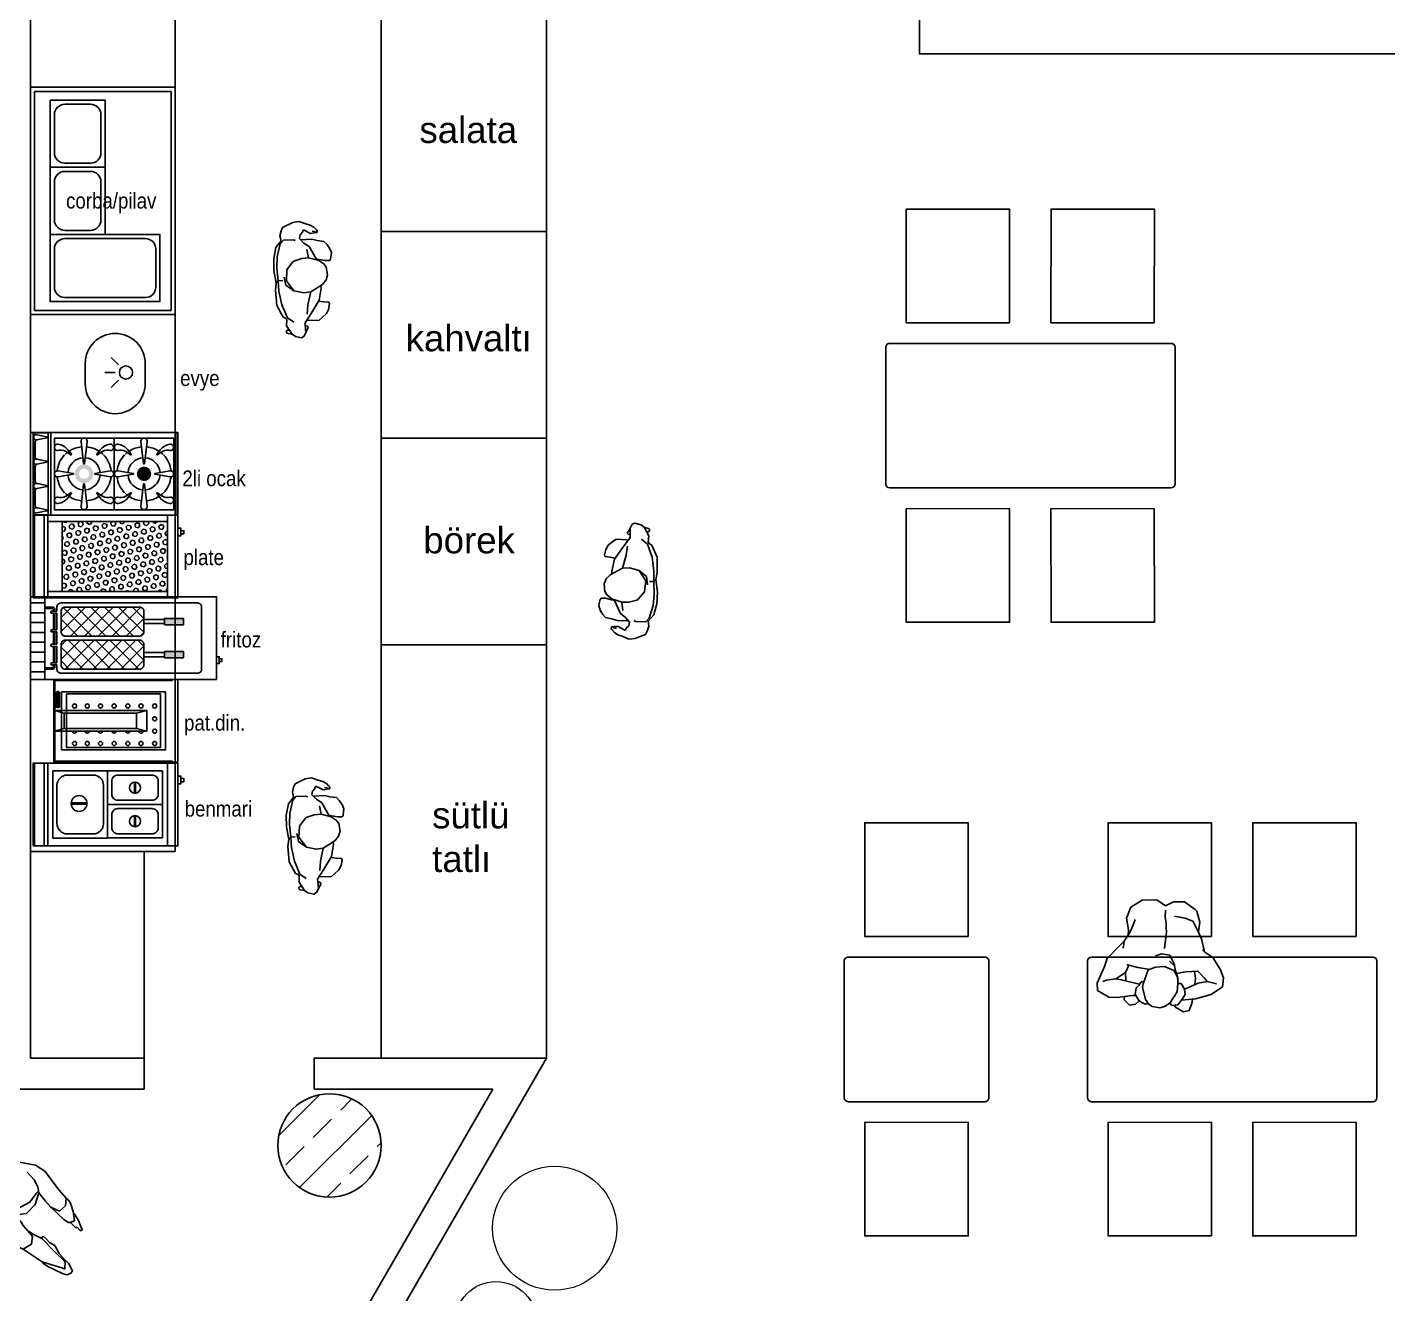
# Model space of a CAD drawing. Header units: centimetres. Extents: x -4936 to 1070, y -18359 to -13352.
# Drawn here: x -2132 to -1474, y -14984 to -14371 of the extents above; entities that cross this region are included whole.
import ezdxf

# ---------------------------------------------------------------- set-up
doc = ezdxf.new("R2010")
doc.units = ezdxf.units.CM
doc.header["$MEASUREMENT"] = 0
doc.layers.add('_BK_PEYZAJ_AVM', color=7, linetype='Continuous', lineweight=5, true_color=0x1d5e12)
for name, color, linetype in [('a_p5', 5, 'Continuous'), ('Kıtc-002 Çizgi', 7, 'Continuous'), ('S2000-002 Çizgi', 7, 'Continuous'), ('str_SNL_hatch', 1, 'Continuous'), ('str_SNL_wall_sheer', 5, 'Continuous'), ('TEFRIS', 12, 'Continuous'), ('wall', 255, 'Continuous')]:
    doc.layers.add(name, color=color, linetype=linetype)
doc.layers.add('yazı', color=30, linetype='Continuous', lineweight=9)
doc.styles.add('25', font='Arial.ttf', dxfattribs={"height": 25})
pattern_1 = [(135, (2939.0286, -18229.9296), (-3.367596, -3.367596), []), (225, (2939.0286, -18229.9296), (3.367596, -3.367596), [])]

# ---------------------------------------------------------------- blocks, each defined once
blk = doc.blocks.new('A$C47794B28')
at = {"layer": 'str_SNL_hatch'}
h = blk.add_hatch(dxfattribs=at)
h.set_pattern_fill('ANSI33', color=256, scale=100, style=0)
h.set_pattern_definition([(45, (-1153.641, -4045.18), (-17.67767, 17.67767), []), (45, (-1135.964, -4045.18), (-17.67767, 17.67767), [12.5, -6.25])])
edge = h.paths.add_edge_path()
edge.add_arc((0, 0), 25, 0, 360)
at = {"layer": 'str_SNL_wall_sheer'}
blk.add_circle((0, 0), 25, dxfattribs=at)
blk = doc.blocks.new('cfcfcfcfc')
for p, q in [((220711.76, -32190.05), (220712.42, -32187.41)), ((220711.86, -32189.91), (220715.91, -32187.4)), ((220712.42, -32187.41), (220713.48, -32187.12)), ((220713.48, -32187.12), (220713.95, -32187.65)), ((220715.91, -32187.4), (220719.01, -32187.54)), ((220719.01, -32187.54), (220719.73, -32186.97)), ((220719.73, -32186.97), (220720.27, -32185.76)), ((220719.9, -32187.92), (220726.13, -32185.4)), ((220720.27, -32185.76), (220725.95, -32182.87)), ((220725.95, -32182.87), (220733.39, -32182.48)), ((220726.13, -32185.4), (220732.82, -32184.14)), ((220732.82, -32184.14), (220737.82, -32183.94)), ((220733.39, -32182.48), (220736.78, -32182.96)), ((220735.63, -32187.55), (220739.53, -32186.9)), ((220736.78, -32182.96), (220742.96, -32181.97)), ((220737.82, -32183.94), (220736.78, -32182.96)), ((220737.82, -32183.94), (220744.06, -32183.48)), ((220738.01, -32186.09), (220737.82, -32183.94)), ((220742.96, -32181.97), (220748.54, -32182.02)), ((220744.06, -32183.48), (220749.41, -32183.76)), ((220748.54, -32182.02), (220753.96, -32183.21)), ((220749.41, -32183.76), (220755.68, -32185.37)), ((220753.96, -32183.21), (220757.21, -32185.81)), ((220755.68, -32185.37), (220757.54, -32186.92)), ((220757.21, -32185.81), (220759.54, -32185.27)), ((220757.54, -32186.92), (220757.57, -32191.65)), ((220759.54, -32185.27), (220762.03, -32185.97)), ((220762.03, -32185.97), (220763.6, -32186.72)), ((220763.6, -32186.72), (220765.87, -32191.71)), ((220710.04, -32194.43), (220710.72, -32191.49)), ((220710.72, -32191.49), (220711.86, -32189.91)), ((220713.95, -32187.65), (220713.87, -32188.64)), ((220717.66, -32190.89), (220719.9, -32187.92)), ((220731.79, -32196.08), (220732.82, -32191.37)), ((220732.82, -32191.37), (220735.63, -32187.55)), ((220732.82, -32191.37), (220737.74, -32187.9)), ((220737.74, -32187.9), (220743.03, -32188.23)), ((220743.03, -32188.23), (220746.69, -32191.13)), ((220746.69, -32191.13), (220747.21, -32191.69)), ((220747.21, -32191.69), (220748.4, -32195.57)), ((220757.57, -32191.65), (220757.22, -32192.69)), ((220765.87, -32191.71), (220766.29, -32194.64)), ((220710.72, -32195.72), (220710.04, -32194.43)), ((220712.55, -32196.65), (220710.72, -32195.72)), ((220716.24, -32196.41), (220712.55, -32196.65)), ((220712.55, -32196.65), (220713.95, -32197.3)), ((220713.95, -32197.3), (220715.1, -32198.01)), ((220715.1, -32198.01), (220715.89, -32197.13)), ((220715.89, -32197.13), (220715.25, -32196.46)), ((220717.13, -32196.35), (220716.24, -32196.41)), ((220721.71, -32199.36), (220717.13, -32196.35)), ((220718.27, -32203.17), (220718.29, -32197.97)), ((220718.29, -32197.97), (220718.43, -32197.21)), ((220725.8, -32197.99), (220721.34, -32197.51)), ((220728.05, -32203.45), (220721.71, -32199.36)), ((220732.12, -32199.48), (220725.8, -32197.99)), ((220732.12, -32199.48), (220731.79, -32196.08)), ((220735.6, -32205.2), (220732.12, -32199.48)), ((220748.63, -32198.89), (220747.18, -32203.81)), ((220754.1, -32199.32), (220747.99, -32202.58)), ((220748.4, -32195.57), (220748.63, -32198.89)), ((220748.63, -32198.89), (220752.64, -32198.19)), ((220755.84, -32196.85), (220754.1, -32199.32)), ((220758, -32194.72), (220755.84, -32196.85)), ((220757.37, -32195.35), (220757.51, -32198.02)), ((220757.51, -32198.02), (220757.57, -32200.7)), ((220759.79, -32195.03), (220758, -32194.72)), ((220761.12, -32196.22), (220759.79, -32195.03)), ((220760.41, -32200.14), (220762.16, -32196.71)), ((220760.56, -32201.83), (220760.41, -32200.14)), ((220762.16, -32196.71), (220761.12, -32196.22)), ((220764.41, -32200.08), (220763.35, -32201.83)), ((220765.03, -32197.92), (220764.41, -32200.08)), ((220766.29, -32194.64), (220765.03, -32197.92)), ((220719.53, -32204.62), (220718.27, -32203.17)), ((220721.43, -32206.8), (220719.53, -32204.62)), ((220723.43, -32207.88), (220721.43, -32206.8)), ((220727.17, -32205.71), (220726.94, -32208.16)), ((220727.48, -32203.09), (220727.17, -32205.71)), ((220733.77, -32204.54), (220728.05, -32203.45)), ((220735.09, -32204.35), (220733.77, -32204.54)), ((220737.75, -32207.08), (220735.6, -32205.2)), ((220740.21, -32207.84), (220737.75, -32207.08)), ((220745.57, -32206.15), (220743.91, -32207.34)), ((220747.18, -32203.81), (220745.57, -32206.15)), ((220747.09, -32206.86), (220747.73, -32204.04)), ((220747.11, -32209.07), (220747.09, -32206.86)), ((220747.99, -32202.58), (220747.52, -32202.65)), ((220747.73, -32204.04), (220747.99, -32202.58)), ((220756.39, -32206.48), (220754.96, -32207.88)), ((220756.86, -32203.33), (220756.39, -32206.48)), ((220757.57, -32200.7), (220756.86, -32203.33)), ((220760.79, -32202.66), (220760.56, -32201.83)), ((220760.68, -32203.4), (220760.79, -32203.02)), ((220761.57, -32203.4), (220760.68, -32203.4)), ((220760.79, -32203.02), (220761.2, -32201.95)), ((220761.2, -32201.95), (220761.39, -32200.94)), ((220762.05, -32203.07), (220761.57, -32203.4)), ((220763.35, -32201.83), (220762.05, -32203.07)), ((220726.08, -32208.45), (220723.43, -32207.88)), ((220726.94, -32208.16), (220726.08, -32208.45)), ((220743.91, -32207.34), (220740.21, -32207.84)), ((220747.74, -32209.48), (220747.11, -32209.07)), ((220749.72, -32209.8), (220747.74, -32209.48)), ((220750.82, -32210.02), (220749.72, -32209.8)), ((220752.98, -32209.19), (220750.82, -32210.02)), ((220754.96, -32207.88), (220752.98, -32209.19))]:
    blk.add_line(p, q)
blk = doc.blocks.new('ADSAFDF')
for p, q in [((21261.02, -21269.79), (21262.34, -21268.38)), ((21262.34, -21268.38), (21264.66, -21266.77)), ((21264.66, -21266.77), (21270.38, -21267.22)), ((21270.38, -21267.22), (21278.27, -21268.63)), ((21278.27, -21268.63), (21292.07, -21276.4)), ((21209.1, -21276.46), (21210.96, -21275.72)), ((21210.96, -21275.72), (21215.46, -21274.95)), ((21215.46, -21274.95), (21219.5, -21274.25)), ((21222.66, -21274.59), (21216.44, -21276.64)), ((21219.5, -21274.25), (21222.21, -21274.4)), ((21233.74, -21274.44), (21222.66, -21274.59)), ((21231.71, -21278.77), (21233.74, -21274.44)), ((21233.74, -21274.44), (21237.08, -21273.82)), ((21233.74, -21274.44), (21233.74, -21274.44)), ((21237.08, -21273.82), (21242.15, -21274.74)), ((21242.55, -21274.44), (21241.72, -21275.08)), ((21244.84, -21273.65), (21242.55, -21274.44)), ((21244.26, -21279.78), (21247.31, -21273.41)), ((21250.72, -21271.44), (21244.84, -21273.65)), ((21247.36, -21276), (21245.7, -21281.37)), ((21247.31, -21273.41), (21256.11, -21270.2)), ((21249.58, -21273.94), (21247.36, -21276)), ((21251.9, -21275.08), (21248.72, -21282.18)), ((21251.87, -21271.84), (21249.58, -21273.94)), ((21256.11, -21270.2), (21250.72, -21271.44)), ((21256.11, -21270.2), (21251.87, -21271.84)), ((21256.11, -21270.2), (21251.9, -21275.08)), ((21261.17, -21269.76), (21256.11, -21270.2)), ((21256.11, -21270.2), (21256.11, -21270.2)), ((21257.32, -21272.41), (21261.02, -21269.79)), ((21270.07, -21275.17), (21270.71, -21281.97)), ((21276.56, -21276.22), (21270.08, -21276.47)), ((21278.76, -21274.43), (21276.56, -21276.22)), ((21291.99, -21280.36), (21276.56, -21276.22)), ((21279.43, -21271.97), (21278.76, -21274.43)), ((21208.12, -21279.52), (21208.21, -21278.1)), ((21211.87, -21281.41), (21208.12, -21279.52)), ((21208.21, -21278.1), (21209.1, -21276.46)), ((21213.19, -21277.78), (21211.6, -21278.1)), ((21211.6, -21278.1), (21213.58, -21281.03)), ((21214.4, -21281.81), (21211.87, -21281.41)), ((21216.44, -21276.64), (21213.19, -21277.78)), ((21213.58, -21281.03), (21220.83, -21282.23)), ((21218.22, -21282.74), (21214.4, -21281.81)), ((21222.1, -21284.65), (21218.22, -21282.74)), ((21220.83, -21282.23), (21229.2, -21283.88)), ((21233.5, -21282.16), (21231.71, -21278.77)), ((21236.95, -21283.08), (21233.5, -21282.16)), ((21243.7, -21285.09), (21244.26, -21279.78)), ((21245.7, -21281.37), (21246.08, -21283.28)), ((21248.72, -21282.18), (21248.87, -21285.9)), ((21270.71, -21281.97), (21270.4, -21285.65)), ((21293.14, -21281.16), (21291.99, -21280.36)), ((21292.07, -21276.4), (21294.15, -21277.14)), ((21294.94, -21282.28), (21293.14, -21281.16)), ((21294.15, -21277.14), (21298.59, -21279.39)), ((21296.85, -21283.22), (21294.94, -21282.28)), ((21296.96, -21280.9), (21299.5, -21282.98)), ((21298.59, -21279.39), (21299.34, -21280.85)), ((21300.95, -21283.37), (21298.95, -21282.68)), ((21299.34, -21280.85), (21302.01, -21282.61)), ((21302.01, -21282.61), (21302.97, -21284.45)), ((21225.05, -21284.42), (21222.1, -21284.65)), ((21227.42, -21284.84), (21225.05, -21284.42)), ((21229.35, -21285.13), (21227.42, -21284.84)), ((21229.2, -21283.88), (21233.41, -21283.22)), ((21229.46, -21283.94), (21229.35, -21285.13)), ((21233.41, -21283.22), (21236.95, -21283.08)), ((21240.16, -21283.84), (21236.95, -21283.08)), ((21241.95, -21284.56), (21240.16, -21283.84)), ((21241.95, -21284.56), (21243.7, -21285.09)), ((21244.9, -21287.18), (21242.29, -21289.55)), ((21243.7, -21285.09), (21244.9, -21287.18)), ((21246.08, -21283.28), (21244.9, -21287.18)), ((21248.87, -21285.9), (21246.16, -21285.76)), ((21248.87, -21285.9), (21246.26, -21290.71)), ((21256.91, -21286.27), (21255.34, -21289.95)), ((21261.09, -21285.56), (21256.91, -21286.27)), ((21258.55, -21294.26), (21259.55, -21288.99)), ((21259.55, -21288.99), (21262.45, -21285.61)), ((21265.93, -21284.81), (21261.09, -21285.56)), ((21262.45, -21285.61), (21265.93, -21284.81)), ((21265.93, -21284.81), (21270.4, -21285.65)), ((21270.4, -21285.65), (21272.22, -21286.27)), ((21270.4, -21285.65), (21272.22, -21286.27)), ((21272.22, -21286.27), (21276.95, -21291.08)), ((21298.45, -21283.71), (21296.85, -21283.22)), ((21299.97, -21284.33), (21298.45, -21283.71)), ((21299.5, -21282.98), (21300.89, -21283.78)), ((21300.89, -21283.78), (21299.97, -21284.33)), ((21302.61, -21284.81), (21300.95, -21283.37)), ((21302.97, -21284.45), (21302.61, -21284.81)), ((21242.29, -21289.55), (21241.25, -21295.64)), ((21241.25, -21295.64), (21242.97, -21301.15)), ((21244.1, -21295.01), (21243.88, -21300.23)), ((21246.26, -21290.71), (21244.1, -21295.01)), ((21255.34, -21289.95), (21255.73, -21293.12)), ((21260.69, -21299.16), (21258.55, -21294.26)), ((21276.95, -21291.08), (21278.18, -21294)), ((21281.34, -21293.15), (21278.18, -21294)), ((21278.18, -21294), (21278.24, -21295.02)), ((21278.31, -21296.23), (21278.24, -21295.02)), ((21287.82, -21293.14), (21281.34, -21293.15)), ((21285.2, -21299.84), (21287.83, -21294.99)), ((21287.83, -21294.99), (21287.82, -21293.14)), ((21215.72, -21297.85), (21216.39, -21297.67)), ((21215.75, -21298.62), (21215.72, -21297.85)), ((21217.38, -21299.56), (21215.75, -21298.62)), ((21216.39, -21297.67), (21218.32, -21298.05)), ((21219.31, -21300.9), (21217.38, -21299.56)), ((21218.32, -21298.05), (21218.67, -21297.58)), ((21218.67, -21297.58), (21222.07, -21298.04)), ((21220.41, -21301.51), (21219.31, -21300.9)), ((21223.27, -21302.77), (21220.41, -21301.51)), ((21221.87, -21298.76), (21221.17, -21299.97)), ((21221.17, -21299.97), (21224.32, -21303.28)), ((21223, -21297.63), (21221.87, -21298.76)), ((21222.07, -21298.04), (21223, -21297.63)), ((21225.83, -21297.52), (21223, -21297.63)), ((21234.38, -21298.82), (21225.83, -21297.52)), ((21228.88, -21303.36), (21229.7, -21299.63)), ((21229.7, -21299.63), (21234.38, -21298.82)), ((21234.38, -21298.82), (21238.13, -21299.78)), ((21238.13, -21299.78), (21242.97, -21301.15)), ((21242.97, -21301.15), (21245.13, -21303.35)), ((21243.88, -21300.23), (21243.72, -21301.49)), ((21264.5, -21301.33), (21260.69, -21299.16)), ((21264.97, -21301.5), (21262.43, -21303.81)), ((21266.98, -21302.22), (21264.5, -21301.33)), ((21267.82, -21302.2), (21265.04, -21303.37)), ((21272.66, -21302.09), (21266.98, -21302.22)), ((21274.45, -21301.41), (21272.66, -21302.09)), ((21274.45, -21301.41), (21282.85, -21301.42)), ((21274.47, -21301.42), (21275.37, -21301.08)), ((21275.37, -21301.08), (21276.91, -21299.74)), ((21276.91, -21299.74), (21278.04, -21297.86)), ((21278.04, -21297.86), (21278.31, -21296.23)), ((21282.85, -21301.42), (21285.2, -21299.84)), ((21224.32, -21303.28), (21227.59, -21305.81)), ((21227.59, -21305.81), (21229.65, -21306.6)), ((21230.68, -21306.54), (21228.88, -21303.36)), ((21229.65, -21306.6), (21230.68, -21306.54)), ((21235.92, -21307.95), (21230.68, -21306.54)), ((21240.99, -21309.68), (21235.92, -21307.95)), ((21245.13, -21303.35), (21248.45, -21305.16)), ((21248.45, -21305.16), (21253.36, -21306.14)), ((21259.24, -21308.03), (21252.06, -21311.3)), ((21262.43, -21303.81), (21259.24, -21308.03)), ((21265.04, -21303.37), (21262.43, -21303.81)), ((21246.55, -21311.44), (21240.99, -21309.68)), ((21252.06, -21311.3), (21246.55, -21311.44))]:
    blk.add_line(p, q)
blk = doc.blocks.new('insanplanoturan2')
for p, q in [((-4.35, 28), (-8.09, 30.21)), ((-3.59, 26.87), (-4.35, 28)), ((1.11, 27.39), (-1.54, 25.72)), ((3.27, 27.84), (1.11, 27.39)), ((7, 27.12), (3.27, 27.84)), ((8.63, 26), (7, 27.12)), ((-5.35, 20.45), (-5.85, 16.43)), ((-1.54, 25.72), (-5.35, 20.45)), ((10.14, 23.59), (8.63, 26)), ((10.17, 25.88), (9.26, 25.73)), ((9.26, 25.73), (9.56, 24.52)), ((11.39, 17.65), (10.14, 23.59)), ((11.6, 25.19), (10.17, 25.88)), ((13.37, 24.07), (11.6, 25.19)), ((13.24, 24.16), (15.05, 25.76)), ((14.98, 20.87), (13.37, 24.07)), ((14.48, 17.79), (14.98, 20.87)), ((16.27, 21.48), (14.74, 21.5)), ((14.98, 20.87), (14.98, 20.87)), ((15.05, 25.76), (17.91, 26.13)), ((20.07, 21.81), (16.27, 21.48)), ((17.91, 26.13), (20.4, 23.48)), ((23.66, 22.17), (20.07, 21.81)), ((20.4, 23.48), (20.2, 21.81)), ((27.76, 21.89), (23.66, 22.17)), ((33.11, 18.44), (27.76, 21.89)), ((-27.28, 18.74), (-27.93, 14.41)), ((-27.93, 14.41), (-26.55, 10.2)), ((-27.28, 18.74), (-27.28, 18.74)), ((-19.98, 15.91), (-24.48, 17.29)), ((-18.79, 14.34), (-19.98, 15.91)), ((-15.71, 10.73), (-18.79, 14.34)), ((-14.03, 17.26), (-14.37, 14.2)), ((-14.37, 14.2), (-14.05, 10.87)), ((-5.85, 16.43), (-5.83, 13.53)), ((-5.85, 14.49), (-5.54, 12.71)), ((-5.83, 13.53), (-4.08, 10.14)), ((8.41, 9.37), (10.99, 16.09)), ((11.39, 14.95), (10.64, 15.16)), ((10.99, 16.09), (11.39, 17.65)), ((11.39, 14.95), (12.59, 15.84)), ((12.59, 15.84), (12.97, 16.66)), ((12.94, 16.13), (20.72, 13.88)), ((12.97, 16.66), (14.48, 17.79)), ((19.31, 14.28), (19.29, 10.2)), ((20.72, 13.88), (24.16, 13.11)), ((24.16, 13.11), (28.65, 13.7)), ((28.65, 13.7), (30.45, 14.23)), ((29.4, 7.03), (33.27, 14.87)), ((33.27, 14.87), (33.11, 18.44)), ((-26.55, 10.2), (-24.71, 6.99)), ((-24.71, 6.99), (-23.11, 4.46)), ((-15.71, 10.73), (-9.91, 10.95)), ((-9.91, 10.95), (-5.08, 11.6)), ((-5.54, 12.71), (-4.92, 10.26)), ((-4.92, 10.26), (-4.51, 7.82)), ((-4.51, 7.82), (-2.1, 5.49)), ((-4.51, 7.82), (-4.46, 7.27)), ((-4.46, 7.27), (-2.36, 2.53)), ((-4.08, 10.14), (0.35, 8.04)), ((0.35, 8.04), (4.73, 8.08)), ((4.73, 8.08), (8.41, 9.37)), ((8.28, 9.05), (13.28, 8.1)), ((13.28, 8.1), (17.61, 6.77)), ((17.61, 6.77), (19.29, 10.2)), ((17.61, 6.77), (18.58, 6.35)), ((19.29, 10.2), (24.16, 13.11)), ((28.03, 3.22), (29.4, 7.03)), ((-23.11, 4.46), (-19.37, 1.75)), ((-19.37, 1.75), (-18.3, 0.57)), ((-19.26, 1.62), (-18.03, -4.75)), ((-2.36, 2.53), (1.56, 1.75)), ((1.56, 1.75), (4.62, 2.65)), ((22.01, -2.61), (28.03, 3.22)), ((-18.03, -4.75), (-16.17, -9.13)), ((-0.81, -6.09), (-1.17, -8.58)), ((0.13, -0.8), (-0.81, -6.09)), ((19.46, -4.88), (16.82, -8.79)), ((20, -1.56), (19.46, -4.88)), ((19.46, -4.88), (22.01, -2.61)), ((-16.62, -8.22), (-17.35, -12.82)), ((-17.35, -12.82), (-16.11, -18.21)), ((-16.17, -9.13), (-14.03, -13.42)), ((-1.17, -8.58), (-1.05, -10.85)), ((-1.05, -10.85), (-1.05, -12.66)), ((-1.05, -12.66), (-1.01, -14.11)), ((15.63, -11.06), (14.16, -14.24)), ((16.82, -8.79), (15.63, -11.06)), ((17.24, -10.34), (17.46, -7.85)), ((17.93, -16.07), (17.24, -10.34)), ((-16.11, -18.21), (-15.32, -19.11)), ((-15.32, -19.11), (-10.35, -22.99)), ((-14.03, -13.42), (-10.4, -15.06)), ((-10.4, -15.06), (-5.21, -16.27)), ((-1.01, -14.11), (-0.73, -15.8)), ((-0.73, -15.8), (-0.99, -19.23)), ((14.16, -14.24), (13.76, -15.31)), ((15.74, -21.26), (17.93, -16.07)), ((-10.35, -22.99), (-5, -23.15)), ((-5, -23.15), (-1.15, -21.36)), ((-1.15, -21.36), (3.07, -24.4)), ((3.07, -24.4), (10.13, -24.5)), ((10.13, -24.5), (15.74, -21.26))]:
    blk.add_line(p, q)
for points in [[(-8.09, 30.21), (-10.88, 29.66), (-12.15, 26.27), (-12.64, 24.24)], [(-1.54, 25.72), (-2.54, 26.97), (-5.37, 26.69), (-7.35, 24.57), (-9.19, 21.89), (-8.9, 19.21), (-7.35, 16.52), (-5.85, 16.43)], [(-27.28, 18.74), (-21.76, 22.31), (-14.13, 24.15), (-7.35, 24.57)], [(-19.98, 15.91), (-15.55, 16.66), (-9.47, 19.07), (-8.9, 19.21)]]:
    blk.add_lwpolyline(points)
blk = doc.blocks.new('xccxc')
at = {"rotation": 180}
blk.add_blockref('insanplanoturan2', (220488.91, -31825.14), dxfattribs=at)
blk = doc.blocks.new('sadffads')
at = {"layer": 'TEFRIS'}
for p, q in [((-1632.45, -15109.18), (-1632.45, -15175.18)), ((-1564.45, -15107.18), (-1630.45, -15107.18)), ((-1494.45, -15107.18), (-1572.26, -15107.18)), ((-1492.45, -15175.18), (-1492.45, -15109.18)), ((-1630.45, -15177.18), (-1494.45, -15177.18)), ((-1630.45, -15177.18), (-1564.45, -15177.18))]:
    blk.add_line(p, q, dxfattribs=at)
for centre, start, end in [((-1630.45, -15109.18), 90, 180), ((-1494.45, -15109.18), 360, 90), ((-1630.45, -15175.18), 180, 270), ((-1494.45, -15175.18), 270, 360)]:
    blk.add_arc(centre, 2, start, end, dxfattribs=at)

msp = doc.modelspace()

# ---------------------------------------------------------------- hatches: boundary and pattern name
at = {"ltscale": 0.5}
h = msp.add_hatch(dxfattribs=at)
h.set_pattern_fill('ANSI31', color=251, scale=30)
h.paths.add_polyline_path([(-2516.84, -14316.52), (-2256.88, -14312.03), (-2257.24, -14291.04), (-2550.17, -14296.1), (-2558.48, -13815.92, -0.130845), (-1280.99, -14177.08, -0.490921), (-1280.92, -14177.05, -0.006684), (-1280.06, -14142.81, 0.132238), (-2589, -13785.63), (-2568.3, -14981.86), (-2121.16, -15240.02), (-2106.16, -15214.04), (-2250.03, -15130.97), (-2182.5, -15014), (-2009.29, -15114), (-2009.28, -15113.98), (-1998.29, -15094.94), (-2189.68, -14984.44), (-2260.21, -14985.66), (-2505.17, -14989.89, -0.000011), (-2509.24, -14755.46), (-2249.28, -14750.97), (-2249.65, -14729.97), (-2509.61, -14734.46, -0.000019)])
at = {"layer": 'TEFRIS'}
h = msp.add_hatch(color=256, dxfattribs=at)
edge = h.paths.add_edge_path()
edge.add_arc((-2104.19, -14586.95), 4.5, 270, 630, ccw=False)
edge = h.paths.add_edge_path(flags=16)
edge.add_arc((-2104.19, -14586.95), 2.5, 270, 630, ccw=False)
h = msp.add_hatch(color=256, dxfattribs=at)
edge = h.paths.add_edge_path()
edge.add_arc((-2075.19, -14586.95), 3.5, 270, 630, ccw=False)
h = msp.add_hatch(dxfattribs=at)
h.set_pattern_fill('ANSI31', color=256, scale=1.5, angle=45, style=0)
h.set_pattern_definition([(90, (-3928.432, -4962.946), (-4.7625, 9e-16), [])])
h.paths.add_polyline_path([(-2121.81, -14646.95), (-2128.81, -14646.95), (-2128.81, -14606.95), (-2121.81, -14606.95)])
h = msp.add_hatch(dxfattribs=at)
h.set_pattern_fill('HEX', color=256, scale=0.4, angle=45, style=0)
h.set_pattern_definition([(45, (-4118.8184, -4991.2078), (-1.5554256, 1.5554256), [1.27, -2.54]), (165, (-4118.8184, -4991.2078), (-0.5693253, -2.1247509), [1.27, -2.54]), (105, (-4117.9204, -4990.3098), (-2.1247509, -0.5693253), [1.27, -2.54])])
h.paths.add_polyline_path([(-2114.81, -14643.95), (-2114.81, -14609.95), (-2063.81, -14609.95), (-2063.81, -14643.95)])
h = msp.add_hatch(dxfattribs=at)
h.set_pattern_fill('ANSI31', color=256, scale=1.5, angle=135, style=0)
h.set_pattern_definition([(180, (2936.245, -18145.0564), (9e-13, -4.7625), [])])
h.paths.add_polyline_path([(-2130.12, -14686.45), (-2123.12, -14686.45), (-2123.12, -14646.45), (-2130.12, -14646.45)])
h = msp.add_hatch(color=256, dxfattribs=at)
h.paths.add_polyline_path([(-2119.3, -14651.45), (-2119.93, -14651.45), (-2123.12, -14651.45), (-2123.12, -14652.09), (-2119.93, -14652.09, -0.414214), (-2118.93, -14653.09), (-2118.93, -14653.45), (-2118.3, -14653.45), (-2118.3, -14652.45, 0.414214)])
h.paths.add_polyline_path([(-2118.93, -14654.45), (-2118.93, -14662.45), (-2118.3, -14662.45), (-2118.3, -14654.45)])
h.paths.add_polyline_path([(-2118.93, -14663.45), (-2118.93, -14669.45), (-2118.3, -14669.45), (-2118.3, -14663.45)])
h.paths.add_polyline_path([(-2118.93, -14670.45), (-2118.93, -14678.45), (-2118.3, -14678.45), (-2118.3, -14670.45)])
h.paths.add_polyline_path([(-2119.93, -14680.82), (-2123.12, -14680.82), (-2123.12, -14681.45), (-2119.3, -14681.45, 0.414214), (-2118.3, -14680.45), (-2118.3, -14679.82), (-2118.3, -14679.45), (-2118.93, -14679.45), (-2118.93, -14679.82, -0.414214)])
h = msp.add_hatch(dxfattribs=at)
h.set_pattern_fill('ANSI37', color=256, scale=1.5, angle=90, style=0)
h.set_pattern_definition(pattern_1)
h.paths.add_polyline_path([(-2113.33, -14651.45, 0.414214), (-2115.33, -14653.45), (-2115.33, -14663.45, 0.414214), (-2113.33, -14665.45), (-2077.33, -14665.45, 0.414214), (-2075.33, -14663.45), (-2075.33, -14653.45, 0.414214), (-2077.33, -14651.45)])
for points in [[(-2065.33, -14659.96), (-2065.33, -14656.95), (-2056.17, -14656.95), (-2056.17, -14659.96)], [(-2065.33, -14675.96), (-2065.33, -14672.95), (-2056.17, -14672.95), (-2056.17, -14675.96)], [(-2116.92, -14696.15, -1), (-2116.92, -14695.19, -1)]]:
    msp.add_hatch(color=256, dxfattribs=at).paths.add_polyline_path(points)
h = msp.add_hatch(dxfattribs=at)
h.set_pattern_fill('ANSI37', color=256, scale=1.5, angle=90, style=0)
h.set_pattern_definition(pattern_1)
h.paths.add_polyline_path([(-2113.33, -14667.45, 0.414214), (-2115.33, -14669.45), (-2115.33, -14679.45, 0.414214), (-2113.33, -14681.45), (-2077.33, -14681.45, 0.414214), (-2075.33, -14679.45), (-2075.33, -14669.45, 0.414214), (-2077.33, -14667.45)])
h = msp.add_hatch(color=256, dxfattribs=at)
h.paths.add_polyline_path([(-2116.1, -14699.94), (-2117.75, -14699.94), (-2117.75, -14695.67, 0.414214), (-2116.92, -14696.5, 0.414214), (-2116.1, -14695.67)])
h.paths.add_polyline_path([(-2116.1, -14695.67, 0.414214), (-2116.92, -14694.84, 0.414214), (-2117.75, -14695.67), (-2117.75, -14692.63), (-2116.1, -14692.63)])
h = msp.add_hatch(dxfattribs=at)
h.set_pattern_fill('ANSI31', color=256, scale=1.5, angle=45, style=0)
h.set_pattern_definition([(90, (-3928.432, -4962.946), (-4.7625, 9e-16), [])])
h.paths.add_polyline_path([(-2121.81, -14766.95), (-2128.81, -14766.95), (-2128.81, -14726.95), (-2121.81, -14726.95)])

# ---------------------------------------------------------------- linework, layer by layer
at = {"ltscale": 0.5}
for p, q in [((-2130.12, -14869.72), (-2130.12, -14769.72)), ((-2130.12, -14869.72), (-2075.12, -14869.72)), ((-2075.12, -14869.72), (-2075.12, -14884.72)), ((-1992.85, -14869.72), (-1880.49, -14869.72)), ((-1992.85, -14869.72), (-1992.85, -14884.72)), ((-1880.49, -14869.72), (-1956.31, -15001.04)), ((-2075.12, -14884.72), (-2145.12, -14884.72)), ((-1906.47, -14884.72), (-1992.85, -14884.72)), ((-1906.47, -14884.72), (-1969.3, -14993.54))]:
    msp.add_line(p, q, dxfattribs=at)
at = {"layer": '_BK_PEYZAJ_AVM', "ltscale": 0.5}
for centre, radius in [((-1876.59, -14952.03), 30), ((-1904.97, -14997.89), 20)]:
    msp.add_circle(centre, radius, dxfattribs=at)
at = {"layer": 'Kıtc-002 Çizgi'}
msp.add_line((-2130.12, -14566.95), (-2130.12, -14509.9), dxfattribs=at)
at = {"layer": 'S2000-002 Çizgi'}
for points in [[(-2040.12, -14678.74), (-2040.12, -14675.46), (-2038.81, -14675.46), (-2038.81, -14678.74)], [(-2038.81, -14677.76), (-2038.81, -14676.44), (-2037.49, -14676.44), (-2037.49, -14677.76)]]:
    msp.add_lwpolyline(points, close=True, dxfattribs=at)
at = {"layer": 'TEFRIS'}
for p, q in [((-2060.12, -14251.9), (-2060.12, -14769.72)), ((-1960.49, -14288.74), (-1960.49, -14869.72)), ((-1880.49, -14358.74), (-1880.49, -14869.72)), ((-2060.12, -14399.9), (-2130.12, -14399.9)), ((-2130.12, -14399.9), (-2130.12, -14509.9)), ((-2060.12, -14399.9), (-2130.12, -14399.9)), ((-2062.12, -14401.9), (-2128.12, -14401.9)), ((-2128.12, -14401.9), (-2128.12, -14507.9)), ((-2062.12, -14507.9), (-2062.12, -14401.9)), ((-2060.12, -14509.9), (-2060.12, -14399.9)), ((-1960.5, -14469.72), (-1880.49, -14469.72)), ((-2130.12, -14509.9), (-2060.12, -14509.9)), ((-2130.12, -14509.9), (-2060.12, -14509.9)), ((-2128.12, -14507.9), (-2062.12, -14507.9)), ((-2060.12, -14509.9), (-2060.12, -14566.95)), ((-2087.61, -14534.23), (-2091.14, -14530.69)), ((-2103.64, -14543.34), (-2103.64, -14533.51)), ((-2074.64, -14543.34), (-2074.64, -14533.51)), ((-2089.12, -14537.89), (-2094.12, -14537.89)), ((-2087.61, -14541.56), (-2091.14, -14545.1)), ((-2060.12, -14566.95), (-2130.12, -14566.95)), ((-2128.61, -14606.5), (-2128.61, -14567.4)), ((-2127.06, -14568.01), (-2122.22, -14569.01)), ((-2122.24, -14569.5), (-2127.04, -14570.49)), ((-1960.5, -14569.72), (-1880.49, -14569.72)), ((-2127.81, -14571.46), (-2127.81, -14578.84)), ((-2127.81, -14583.26), (-2127.81, -14590.64)), ((-2127.06, -14579.81), (-2122.22, -14580.81)), ((-2122.24, -14581.3), (-2127.02, -14582.29)), ((-2127.81, -14595.06), (-2127.81, -14602.44)), ((-2122.24, -14593.1), (-2127.02, -14594.09)), ((-2126.97, -14591.63), (-2122.22, -14592.61)), ((-2122.24, -14604.9), (-2127.02, -14605.89)), ((-2126.97, -14603.43), (-2122.22, -14604.41)), ((-2063.81, -14606.95), (-2063.81, -14646.95)), ((-2123.12, -14651.45), (-2123.12, -14652.09)), ((-2119.93, -14651.45), (-2123.12, -14651.45)), ((-2123.12, -14652.09), (-2119.93, -14652.09)), ((-2119.93, -14651.45), (-2119.3, -14651.45)), ((-2117.33, -14653.45), (-2119.81, -14653.45)), ((-2117.33, -14654.45), (-2119.81, -14654.45)), ((-2118.93, -14653.45), (-2118.93, -14653.09)), ((-2118.93, -14662.45), (-2118.93, -14654.45)), ((-2118.3, -14652.45), (-2118.3, -14653.45)), ((-2118.3, -14654.45), (-2118.3, -14662.45)), ((-2117.33, -14662.45), (-2119.81, -14662.45)), ((-2117.33, -14663.45), (-2119.81, -14663.45)), ((-2118.93, -14669.45), (-2118.93, -14663.45)), ((-2118.3, -14663.45), (-2118.3, -14669.45)), ((-2117.33, -14669.45), (-2119.81, -14669.45)), ((-2117.33, -14670.45), (-2119.81, -14670.45)), ((-2118.93, -14678.45), (-2118.93, -14670.45)), ((-2118.3, -14670.45), (-2118.3, -14678.45)), ((-1960.5, -14669.72), (-1880.49, -14669.72)), ((-2123.12, -14681.45), (-2123.12, -14680.82)), ((-2123.12, -14680.82), (-2119.93, -14680.82)), ((-2119.3, -14681.45), (-2123.12, -14681.45)), ((-2117.33, -14678.45), (-2119.81, -14678.45)), ((-2117.33, -14679.45), (-2119.81, -14679.45)), ((-2118.93, -14679.82), (-2118.93, -14679.45)), ((-2118.3, -14679.45), (-2118.3, -14679.82)), ((-2118.3, -14679.82), (-2118.3, -14680.45)), ((-2116.92, -14691.99), (-2116.92, -14692.63)), ((-2116.92, -14694.84), (-2116.92, -14695.19)), ((-2118.81, -14711.45), (-2118.81, -14701.45)), ((-2118.81, -14701.45), (-2073.81, -14701.45)), ((-2113.81, -14702.7), (-2118.81, -14701.45)), ((-2117.96, -14695.67), (-2117.4, -14695.67)), ((-2116.92, -14696.15), (-2116.92, -14696.5)), ((-2116.92, -14699.94), (-2116.92, -14700.37)), ((-2116.44, -14695.67), (-2115.83, -14695.67)), ((-2073.81, -14701.45), (-2078.81, -14702.7)), ((-2073.81, -14701.45), (-2073.81, -14711.45)), ((-2113.81, -14710.2), (-2118.81, -14711.45)), ((-2073.81, -14711.45), (-2118.81, -14711.45)), ((-2073.81, -14711.45), (-2078.81, -14710.2)), ((-2063.81, -14726.95), (-2063.81, -14766.95)), ((-2130.12, -14769.72), (-2060.12, -14769.72)), ((-2075.12, -14769.72), (-2075.12, -14869.72))]:
    msp.add_line(p, q, dxfattribs=at)
for points in [[(-1430.12, -14343.74), (-1700.12, -14343.74), (-1700.12, -14383.74), (-1430.12, -14383.74)], [(-2094.04, -14438.62), (-2120.54, -14438.62), (-2120.54, -14406.12), (-2094.04, -14406.12)], [(-2094.04, -14471.12), (-2120.54, -14471.12), (-2120.54, -14438.62), (-2094.04, -14438.62)], [(-1656.54, -14513.83), (-1656.51, -14458.83), (-1706.51, -14458.81), (-1706.54, -14513.81)], [(-1586.54, -14513.83), (-1586.51, -14458.83), (-1636.51, -14458.81), (-1636.54, -14513.81)], [(-2120.54, -14471.12), (-2067.54, -14471.12), (-2067.54, -14503.62), (-2120.54, -14503.62)], [(-2128.81, -14566.95), (-2128.81, -14606.95), (-2058.81, -14606.95), (-2058.81, -14566.95)], [(-2059.81, -14606.95), (-2059.81, -14566.95), (-2120.31, -14566.95), (-2120.31, -14606.95)], [(-2118.53, -14569.61), (-2118.53, -14604.3), (-2089.69, -14604.3), (-2089.69, -14569.61)], [(-2089.69, -14604.3), (-2089.69, -14569.61), (-2060.85, -14569.61), (-2060.85, -14604.3)], [(-2058.81, -14606.95), (-2058.81, -14646.95), (-2128.81, -14646.95), (-2128.81, -14606.95)], [(-2128.81, -14606.95), (-2128.81, -14646.95), (-2121.81, -14646.95), (-2121.81, -14606.95)], [(-1656.54, -14603.78), (-1656.51, -14658.78), (-1706.51, -14658.81), (-1706.54, -14603.81)], [(-1586.54, -14603.78), (-1586.51, -14658.78), (-1636.51, -14658.81), (-1636.54, -14603.81)], [(-2114.81, -14609.95), (-2114.81, -14643.95), (-2121.81, -14643.95), (-2121.81, -14609.95)], [(-2058.81, -14616.9), (-2058.81, -14613.25), (-2057.35, -14613.25), (-2057.35, -14616.9)], [(-2057.35, -14615.93), (-2057.35, -14614.47), (-2055.89, -14614.47), (-2055.89, -14615.93)], [(-2040.12, -14686.45), (-2040.12, -14646.45), (-2130.12, -14646.45), (-2130.12, -14686.45)], [(-2130.12, -14686.45), (-2130.12, -14646.45), (-2123.12, -14646.45), (-2123.12, -14686.45)], [(-2075.33, -14657.45), (-2065.33, -14657.45), (-2065.33, -14659.45), (-2075.33, -14659.45)], [(-2065.33, -14659.96), (-2065.33, -14656.95), (-2056.17, -14656.95), (-2056.17, -14659.96)], [(-2075.33, -14675.45), (-2065.33, -14675.45), (-2065.33, -14673.45), (-2075.33, -14673.45)], [(-2065.33, -14675.96), (-2065.33, -14672.95), (-2056.17, -14672.95), (-2056.17, -14675.96)], [(-2118.81, -14686.45), (-2058.81, -14686.45), (-2058.81, -14726.45), (-2118.81, -14726.45)], [(-2117.75, -14692.63), (-2117.75, -14699.94), (-2116.1, -14699.94), (-2116.1, -14692.63)], [(-2115.16, -14692.45), (-2064.81, -14692.45), (-2064.81, -14720.45), (-2115.16, -14720.45)], [(-2112.66, -14693.45), (-2067.3, -14693.45), (-2067.3, -14719.45), (-2112.66, -14719.45)], [(-2078.81, -14710.2), (-2113.81, -14710.2), (-2113.81, -14702.7), (-2078.81, -14702.7)], [(-2058.81, -14726.95), (-2058.81, -14766.95), (-2128.81, -14766.95), (-2128.81, -14726.95)], [(-2128.81, -14726.95), (-2128.81, -14766.95), (-2121.81, -14766.95), (-2121.81, -14726.95)], [(-2119.31, -14730.7), (-2092.81, -14730.7), (-2092.81, -14763.2), (-2119.31, -14763.2)], [(-2066.31, -14746.95), (-2092.81, -14746.95), (-2092.81, -14730.75), (-2066.31, -14730.75)], [(-2058.81, -14736.9), (-2058.81, -14733.25), (-2057.35, -14733.25), (-2057.35, -14736.9)], [(-2057.35, -14735.93), (-2057.35, -14734.47), (-2055.89, -14734.47), (-2055.89, -14735.93)], [(-2079.84, -14741.48), (-2079.84, -14736.23), (-2079.32, -14736.23), (-2079.32, -14741.48)], [(-2102.87, -14746.88), (-2110.37, -14746.88), (-2110.37, -14746.13), (-2102.87, -14746.13)], [(-2066.31, -14746.95), (-2092.81, -14746.95), (-2092.81, -14763.15), (-2066.31, -14763.15)], [(-2079.84, -14752.43), (-2079.84, -14757.68), (-2079.32, -14757.68), (-2079.32, -14752.43)], [(-1676.59, -14810.82), (-1676.56, -14755.82), (-1726.56, -14755.79), (-1726.59, -14810.79)], [(-1558.92, -14810.82), (-1558.89, -14755.82), (-1608.89, -14755.79), (-1608.92, -14810.79)], [(-1488.92, -14810.82), (-1488.89, -14755.82), (-1538.89, -14755.79), (-1538.92, -14810.79)], [(-1676.59, -14900.76), (-1676.56, -14955.76), (-1726.56, -14955.79), (-1726.59, -14900.79)], [(-1558.92, -14900.76), (-1558.89, -14955.76), (-1608.89, -14955.79), (-1608.92, -14900.79)], [(-1488.92, -14900.76), (-1488.89, -14955.76), (-1538.89, -14955.79), (-1538.92, -14900.79)]]:
    msp.add_lwpolyline(points, close=True, dxfattribs=at)
for points in [[(-2101.04, -14436.62), (-2113.54, -14436.62, -0.414214), (-2118.54, -14431.62), (-2118.54, -14413.12, -0.414214), (-2113.54, -14408.12), (-2101.04, -14408.12, -0.414214), (-2096.04, -14413.12), (-2096.04, -14431.62, -0.414214)], [(-2101.04, -14469.12), (-2113.54, -14469.12, -0.414214), (-2118.54, -14464.12), (-2118.54, -14445.62, -0.414214), (-2113.54, -14440.62), (-2101.04, -14440.62, -0.414214), (-2096.04, -14445.62), (-2096.04, -14464.12, -0.414214)], [(-2113.54, -14473.12), (-2074.54, -14473.12, -0.414214), (-2069.54, -14478.12), (-2069.54, -14496.62, -0.414214), (-2074.54, -14501.62), (-2113.54, -14501.62, -0.414214), (-2118.54, -14496.62), (-2118.54, -14478.12, -0.414214)], [(-2115.33, -14653.45), (-2115.33, -14663.45, 0.414214), (-2113.33, -14665.45), (-2077.33, -14665.45, 0.414214), (-2075.33, -14663.45), (-2075.33, -14653.45, 0.414214), (-2077.33, -14651.45), (-2113.33, -14651.45, 0.414214)], [(-2115.33, -14679.45), (-2115.33, -14669.45, -0.414214), (-2113.33, -14667.45), (-2077.33, -14667.45, -0.414214), (-2075.33, -14669.45), (-2075.33, -14679.45, -0.414214), (-2077.33, -14681.45), (-2113.33, -14681.45, -0.414214)], [(-2112.31, -14732.7), (-2099.81, -14732.7, -0.414214), (-2094.81, -14737.7), (-2094.81, -14756.2, -0.414214), (-2099.81, -14761.2), (-2112.31, -14761.2, -0.414214), (-2117.31, -14756.2), (-2117.31, -14737.7, -0.414214)], [(-2071.31, -14744.95), (-2087.81, -14744.95, -0.414214), (-2090.81, -14741.95), (-2090.81, -14735.75, -0.414214), (-2087.81, -14732.75), (-2071.31, -14732.75, -0.414214), (-2068.31, -14735.75), (-2068.31, -14741.95, -0.414214)], [(-2071.31, -14748.95), (-2087.81, -14748.95, 0.414214), (-2090.81, -14751.95), (-2090.81, -14758.15, 0.414214), (-2087.81, -14761.15), (-2071.31, -14761.15, 0.414214), (-2068.31, -14758.15), (-2068.31, -14751.95, 0.414214)], [(-1668.52, -14820.79), (-1734.52, -14820.79, 0.414214), (-1736.52, -14822.79), (-1736.52, -14888.79, 0.414214), (-1734.52, -14890.79), (-1668.52, -14890.79, 0.414214), (-1666.52, -14888.79), (-1666.52, -14822.79, 0.414214)]]:
    msp.add_lwpolyline(points, format="xyb", close=True, dxfattribs=at)
at = {"layer": 'TEFRIS', "flags": 128}
for points in [[(-2128.61, -14567.4), (-2128.61, -14567.35), (-2128.61, -14567.35, -0.414214), (-2128.41, -14567.15), (-2128.41, -14567.15), (-2121.71, -14567.15), (-2121.71, -14567.15, -0.414214), (-2121.51, -14567.35), (-2121.51, -14567.35), (-2121.51, -14606.55), (-2121.51, -14606.55, -0.414214), (-2121.71, -14606.75), (-2121.71, -14606.75), (-2128.41, -14606.75), (-2128.41, -14606.75, -0.414214), (-2128.61, -14606.55), (-2128.61, -14606.55), (-2128.61, -14606.5)], [(-2091.63, -14585.47), (-2098.91, -14586.71), (-2098.91, -14586.71), (-2098.91, -14586.71, 0.846962), (-2098.91, -14587.19), (-2098.91, -14587.19), (-2098.91, -14587.19), (-2091.63, -14588.43)], [(-2087.75, -14585.47), (-2080.47, -14586.71), (-2080.47, -14586.71), (-2080.47, -14586.71, -0.846962), (-2080.47, -14587.19), (-2080.47, -14587.19), (-2080.47, -14587.19), (-2087.75, -14588.43)]]:
    msp.add_lwpolyline(points, format="xyb", dxfattribs=at)
for points in [[(-2103.95, -14581.98), (-2102.71, -14571.39), (-2102.71, -14571.39, 1.184985), (-2105.67, -14571.39), (-2105.67, -14571.39), (-2104.43, -14581.98), (-2104.43, -14581.98, 0.846962), (-2103.95, -14581.98), (-2103.95, -14581.98)], [(-2075.43, -14581.98), (-2076.67, -14571.39), (-2076.67, -14571.39, -1.184985), (-2073.71, -14571.39), (-2073.71, -14571.39), (-2074.95, -14581.98), (-2074.95, -14581.98, -0.846962), (-2075.43, -14581.98), (-2075.43, -14581.98)], [(-2116.7, -14572.67, -0.198912), (-2112.04, -14575.3), (-2112.04, -14575.3), (-2110.36, -14577.43), (-2110.36, -14577.43, -0.88604), (-2110.71, -14577.78), (-2110.71, -14577.78), (-2112.11, -14576.68), (-2112.12, -14576.68, 0.198912), (-2116.17, -14575.55), (-2116.17, -14575.55), (-2116.82, -14575.63), (-2116.82, -14575.63, -1.128349), (-2116.82, -14572.65), (-2116.82, -14572.65), (-2116.7, -14572.67), (-2116.7, -14572.67)], [(-2091.67, -14572.67, 0.198912), (-2096.34, -14575.3), (-2096.34, -14575.3), (-2098.02, -14577.43), (-2098.02, -14577.43, 0.88604), (-2097.67, -14577.78), (-2097.67, -14577.78), (-2096.26, -14576.68), (-2096.26, -14576.68, -0.198912), (-2092.21, -14575.55), (-2092.21, -14575.55), (-2091.56, -14575.63), (-2091.55, -14575.63, 1.128349), (-2091.55, -14572.65), (-2091.56, -14572.65), (-2091.68, -14572.67), (-2091.67, -14572.67)], [(-2087.7, -14572.67, -0.198912), (-2083.04, -14575.3), (-2083.04, -14575.3), (-2081.36, -14577.43), (-2081.36, -14577.43, -0.88604), (-2081.71, -14577.78), (-2081.71, -14577.78), (-2083.12, -14576.68), (-2083.12, -14576.68, 0.198912), (-2087.17, -14575.55), (-2087.17, -14575.55), (-2087.82, -14575.63), (-2087.82, -14575.63, -1.128349), (-2087.82, -14572.65), (-2087.82, -14572.65), (-2087.7, -14572.67), (-2087.7, -14572.67)], [(-2062.67, -14572.67, 0.198912), (-2067.34, -14575.3), (-2067.34, -14575.3), (-2069.02, -14577.43), (-2069.02, -14577.43, 0.88604), (-2068.67, -14577.78), (-2068.67, -14577.78), (-2067.26, -14576.68), (-2067.26, -14576.68, -0.198912), (-2063.21, -14575.55), (-2063.21, -14575.55), (-2062.56, -14575.63), (-2062.55, -14575.63, 1.128349), (-2062.55, -14572.65), (-2062.56, -14572.65), (-2062.68, -14572.67), (-2062.68, -14572.67)], [(-2109.47, -14586.72), (-2116.75, -14585.48), (-2116.75, -14585.48, 1.184985), (-2116.75, -14588.43), (-2116.75, -14588.43), (-2109.47, -14587.19), (-2109.46, -14587.19, 0.846962), (-2109.46, -14586.72), (-2109.47, -14586.72)], [(-2069.91, -14586.72), (-2062.63, -14585.48), (-2062.63, -14585.48, -1.184985), (-2062.63, -14588.43), (-2062.63, -14588.43), (-2069.91, -14587.19), (-2069.91, -14587.19, -0.846962), (-2069.91, -14586.72), (-2069.91, -14586.72)], [(-2116.7, -14601.24, 0.198912), (-2112.04, -14598.61), (-2112.04, -14598.61), (-2110.36, -14596.48), (-2110.36, -14596.48, 0.88604), (-2110.71, -14596.13), (-2110.71, -14596.13), (-2112.11, -14597.23), (-2112.11, -14597.23, -0.198912), (-2116.17, -14598.36), (-2116.17, -14598.36), (-2116.82, -14598.28), (-2116.82, -14598.28, 1.128349), (-2116.82, -14601.26), (-2116.82, -14601.26), (-2116.7, -14601.24), (-2116.7, -14601.24)], [(-2103.95, -14591.93), (-2102.71, -14602.52), (-2102.71, -14602.52, -1.184985), (-2105.67, -14602.52), (-2105.67, -14602.52), (-2104.43, -14591.93), (-2104.43, -14591.93, -0.846962), (-2103.95, -14591.93), (-2103.95, -14591.93)], [(-2091.67, -14601.24, -0.198912), (-2096.34, -14598.61), (-2096.34, -14598.61), (-2098.02, -14596.48), (-2098.02, -14596.48, -0.88604), (-2097.66, -14596.13), (-2097.67, -14596.13), (-2096.26, -14597.23), (-2096.26, -14597.23, 0.198912), (-2092.21, -14598.36), (-2092.21, -14598.36), (-2091.56, -14598.28), (-2091.55, -14598.28, -1.128349), (-2091.55, -14601.26), (-2091.56, -14601.26), (-2091.68, -14601.24), (-2091.67, -14601.24)], [(-2087.7, -14601.24, 0.198912), (-2083.04, -14598.61), (-2083.04, -14598.61), (-2081.36, -14596.48), (-2081.36, -14596.48, 0.88604), (-2081.71, -14596.13), (-2081.71, -14596.13), (-2083.12, -14597.23), (-2083.12, -14597.23, -0.198912), (-2087.17, -14598.36), (-2087.17, -14598.36), (-2087.82, -14598.28), (-2087.82, -14598.28, 1.128349), (-2087.82, -14601.26), (-2087.82, -14601.26), (-2087.7, -14601.24), (-2087.7, -14601.24)], [(-2075.43, -14591.93), (-2076.67, -14602.52), (-2076.67, -14602.52, 1.184985), (-2073.71, -14602.52), (-2073.71, -14602.52), (-2074.95, -14591.93), (-2074.95, -14591.93, 0.846962), (-2075.43, -14591.93), (-2075.43, -14591.93)], [(-2062.68, -14601.24, -0.198912), (-2067.34, -14598.61), (-2067.34, -14598.61), (-2069.02, -14596.48), (-2069.02, -14596.48, -0.88604), (-2068.67, -14596.13), (-2068.67, -14596.13), (-2067.26, -14597.23), (-2067.26, -14597.23, 0.198912), (-2063.21, -14598.36), (-2063.21, -14598.36), (-2062.56, -14598.28), (-2062.56, -14598.28, -1.128349), (-2062.56, -14601.26), (-2062.56, -14601.26), (-2062.68, -14601.24), (-2062.68, -14601.24)]]:
    msp.add_lwpolyline(points, format="xyb", close=True, dxfattribs=at)
at = {"layer": 'TEFRIS'}
for points in [[(-2118.81, -14609.95), (-2063.81, -14609.95), (-2063.81, -14643.95), (-2118.81, -14643.95)], [(-2117.33, -14662.45), (-2117.33, -14654.45)], [(-2117.33, -14669.45), (-2117.33, -14663.45)], [(-2117.33, -14678.45), (-2117.33, -14670.45)], [(-2061.44, -14725.95), (-2118.31, -14725.95), (-2118.31, -14686.95), (-2061.44, -14686.95)]]:
    msp.add_lwpolyline(points, dxfattribs=at)
for points in [[(-2117.33, -14653.45), (-2117.33, -14651.45, -0.414214), (-2115.33, -14649.45), (-2049.33, -14649.45, -0.414214), (-2047.33, -14651.45), (-2047.33, -14657.45)], [(-2047.33, -14657.45), (-2047.33, -14681.45, -0.414214), (-2049.33, -14683.45), (-2115.33, -14683.45, -0.414214), (-2117.33, -14681.45), (-2117.33, -14679.45)]]:
    msp.add_lwpolyline(points, format="xyb", dxfattribs=at)
for centre, radius in [((-2083.94, -14537.89), 3.19), ((-2116.92, -14695.67), 0.826), ((-2116.92, -14695.67), 0.48), ((-2108.81, -14699.32), 1), ((-2102.66, -14699.32), 1), ((-2096.27, -14699.32), 1), ((-2089.66, -14699.32), 1), ((-2083.05, -14699.32), 1), ((-2076.65, -14699.32), 1), ((-2070.04, -14699.32), 1), ((-2070.04, -14705.51), 1), ((-2070.04, -14711.49), 1), ((-2108.81, -14717.46), 1), ((-2102.66, -14717.46), 1), ((-2096.27, -14717.46), 1), ((-2089.66, -14717.46), 1), ((-2083.05, -14717.46), 1), ((-2076.65, -14717.46), 1), ((-2070.04, -14717.46), 1), ((-2079.56, -14738.85), 2.68), ((-2106.62, -14746.48), 3.82), ((-2079.56, -14755.05), 2.68)]:
    msp.add_circle(centre, radius, dxfattribs=at)
for centre, radius, start, end in [((-2089.14, -14533.51), 14.5, 0, 180), ((-2089.14, -14543.34), 14.5, 180, 0), ((-2127.35, -14569.25), 1.27, 76.42061, 283.57939), ((-2122.27, -14569.25), 0.25, 276.69987, 78.35685), ((-2104.19, -14586.95), 13.12, 127.85047, 134.06909), ((-2104.19, -14586.95), 13.12, 95.18995, 123.64478), ((-2104.19, -14586.95), 13.12, 56.34952, 84.81796), ((-2104.19, -14586.95), 13.12, 45.92505, 52.14811), ((-2127.35, -14581.05), 1.27, 76.42061, 283.57939), ((-2122.27, -14581.05), 0.25, 276.69987, 78.35099), ((-2104.19, -14586.95), 13.12, 135.9211, 173.50504), ((-2104.19, -14586.95), 7.75, 94.15603, 175.15759), ((-2104.19, -14586.95), 7.75, 4.86289, 85.85736), ((-2104.19, -14586.95), 13.12, 6.49822, 44.07756), ((-2104.19, -14586.95), 13.12, 186.49049, 224.07614), ((-2104.19, -14586.95), 7.75, 184.85297, 265.84349), ((-2104.19, -14586.95), 7.75, 274.14312, 355.17044), ((-2104.19, -14586.95), 13.12, 315.92521, 353.51122), ((-2088, -14586.95), 1.5, 80.32155, 279.67845), ((-2127.35, -14592.87), 1.27, 76.42061, 283.57939), ((-2122.27, -14592.85), 0.25, 276.69987, 78.35173), ((-2104.19, -14586.95), 13.12, 225.93027, 232.15556), ((-2104.19, -14586.95), 13.12, 307.84896, 314.07558), ((-2104.19, -14586.95), 13.12, 236.35682, 264.80977), ((-2104.19, -14586.95), 13.12, 275.18233, 303.64753), ((-2127.35, -14604.67), 1.27, 76.42061, 283.57939), ((-2122.27, -14604.65), 0.25, 276.69987, 78.35173), ((-2119.81, -14653.95), 0.5, 90, 270), ((-2119.93, -14653.09), 1, 0, 90), ((-2119.3, -14652.45), 1, 0, 90), ((-2119.81, -14662.95), 0.5, 90, 270), ((-2119.81, -14669.95), 0.5, 90, 270), ((-2119.81, -14678.95), 0.5, 90, 270), ((-2119.93, -14679.82), 1, 270, 0), ((-2119.3, -14680.45), 1, 270, 0), ((-2108.81, -14711.49), 1, 178.08827, 1.91173), ((-2102.66, -14711.49), 1, 178.08827, 1.91173), ((-2096.27, -14711.49), 1, 178.08827, 1.91173), ((-2089.66, -14711.49), 1, 178.08827, 1.91173), ((-2083.05, -14711.49), 1, 178.08827, 1.91173), ((-2076.65, -14711.49), 1, 178.08827, 1.91173)]:
    msp.add_arc(centre, radius, start, end, dxfattribs=at)
at = {"layer": 'TEFRIS', "extrusion": (0, 0, -1)}
for centre, radius, start, end in [((2126.81, -14571.46), 1, 0, 76.83916), ((2075.19, -14586.95), 13.12, 45.92505, 52.14811), ((2075.19, -14586.95), 13.12, 56.34952, 84.81796), ((2075.19, -14586.95), 13.12, 95.18995, 123.64478), ((2075.19, -14586.95), 13.12, 127.85047, 134.06909), ((2126.81, -14578.84), 1, 284.19134, 0), ((2126.81, -14583.26), 1, 0, 78.07365), ((2075.19, -14586.95), 13.12, 6.49822, 44.07756), ((2075.19, -14586.95), 7.75, 4.86289, 85.85736), ((2075.19, -14586.95), 7.75, 94.15603, 175.15759), ((2075.19, -14586.95), 13.12, 135.9211, 173.50504), ((2091.37, -14586.95), 1.5, 80.32155, 279.67845), ((2075.19, -14586.95), 13.12, 315.92521, 353.51122), ((2075.19, -14586.95), 7.75, 274.14312, 355.17044), ((2075.19, -14586.95), 7.75, 184.85297, 265.84349), ((2075.19, -14586.95), 13.12, 186.49049, 224.07614), ((2126.81, -14590.64), 1, 279.09496, 0), ((2126.81, -14595.06), 1, 0, 78.07365), ((2075.19, -14586.95), 13.12, 307.84896, 314.07558), ((2075.19, -14586.95), 13.12, 225.93027, 232.15556), ((2126.81, -14602.44), 1, 279.09496, 0), ((2075.19, -14586.95), 13.12, 275.18233, 303.64753), ((2075.19, -14586.95), 13.12, 236.35682, 264.80977)]:
    msp.add_arc(centre, radius, start, end, dxfattribs=at)
at = {"layer": 'wall', "ltscale": 0.5}
msp.add_line((-2130.12, -14251.9), (-2130.12, -14779.72), dxfattribs=at)

# ---------------------------------------------------------------- block references
for p in [(-84.02, 583.38), (13.6, 286.39)]:
    msp.add_blockref('sadffads', p)
at = {"layer": 'a_p5', "ltscale": 2}
msp.add_blockref('A$C47794B28', (-1985.49, -14911.97), dxfattribs=at)
at = {"layer": 'TEFRIS'}
for name, p, rotation in [('cfcfcfcfc', (-28367.59, -236002.7), 91.5096593046332), ('cfcfcfcfc', (41095.47, 204263.95), 267.2011601854567), ('cfcfcfcfc', (-28361.55, -236271.92), 91.5096593046332), ('xccxc', (-223020.28, 9535.53), 1.937358936177043), ('ADSAFDF', (3161.08, -44549.98), 145.2006533827593)]:
    msp.add_blockref(name, p, dxfattribs=dict(at, rotation=rotation))

# ---------------------------------------------------------------- texts
at = {"layer": 'yazı', "style": '25', "width": 0.85}
for s, height, p in [('corba/pilav', 7.6083, (-2112.91, -14458.58, 0)), ('evye', 7.608, (-2057.73, -14544.46)), ('2li ocak', 7.608, (-2056.65, -14592.94, 0)), ('plate', 7.608, (-2056.11, -14631.14, 0)), ('fritoz', 7.608, (-2038.13, -14670.97, 0)), ('pat.din.', 7.608, (-2055.85, -14711.23, 0)), ('benmari', 7.608, (-2055.55, -14752.84, 0))]:
    msp.add_text(s, height=height, dxfattribs=at).set_placement(p)
at = {"layer": 'yazı', "attachment_point": 1, "style": '25'}
for s, width, insert, char_height in [('salata', 145.5103, (-1942, -14414.17), 12.68), ('kahvaltı', 145.5103, (-1948.67, -14514.96), 12.68), ('börek', 145.5103, (-1940.13, -14612.76), 12.68), ('sütlü tatlı', 25.5912, (-1935.85, -14745.83), 12.6805)]:
    msp.add_mtext_dynamic_manual_height_columns(s, width=width, gutter_width=1, heights=[0], dxfattribs=dict(at, insert=insert, char_height=char_height))

doc.saveas('drawing.dxf')
